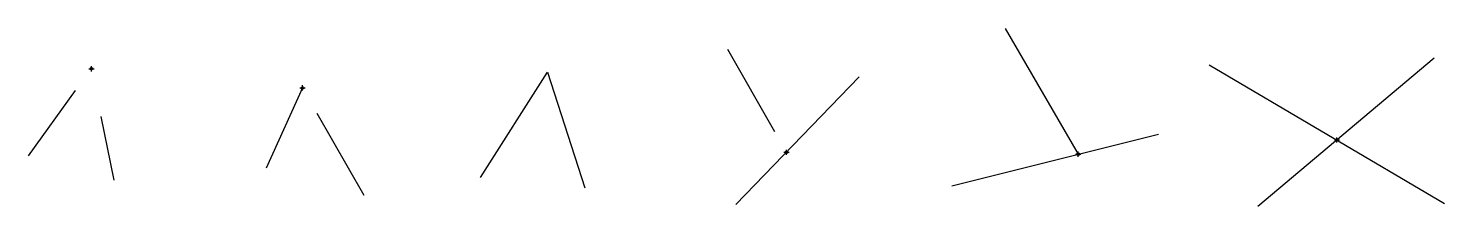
# Model space of a CAD drawing. Header units: millimetres. Extents: x 102 to 2265, y 20 to 292.
import ezdxf

# ---------------------------------------------------------------- set-up
doc = ezdxf.new("R2010")
doc.units = ezdxf.units.MM
doc.header["$PDMODE"] = 34
doc.header["$PDSIZE"] = 4

msp = doc.modelspace()

# ---------------------------------------------------------------- linework, layer by layer
for p, q in [((1594.1, 291.9), (1705.5, 99.9)), ((1169.8, 260.1), (1241.5, 134.8)), ((2249, 246.2), (1979.7, 20)), ((792.7, 64.5), (894.9, 225.2)), ((894.9, 225.2), (951.8, 48.8)), ((1371.1, 217.8), (1182.5, 23)), ((1905.7, 236.3), (2265.2, 24.9)), ((101.9, 97.3), (174.1, 197.1)), ((520.8, 201), (465.1, 78.5)), ((212.8, 157.4), (232.3, 60.2)), ((542.7, 162.7), (614.4, 37.3)), ((1512.4, 51.9), (1828.1, 130.3))]:
    msp.add_line(p, q)
at = {"color": 4}
for p in [(198.2, 230.3), (520.8, 201), (2100.7, 121.6), (1259.8, 102.8), (1705.5, 99.9)]:
    msp.add_point(p, dxfattribs=at)

doc.saveas('drawing.dxf')
